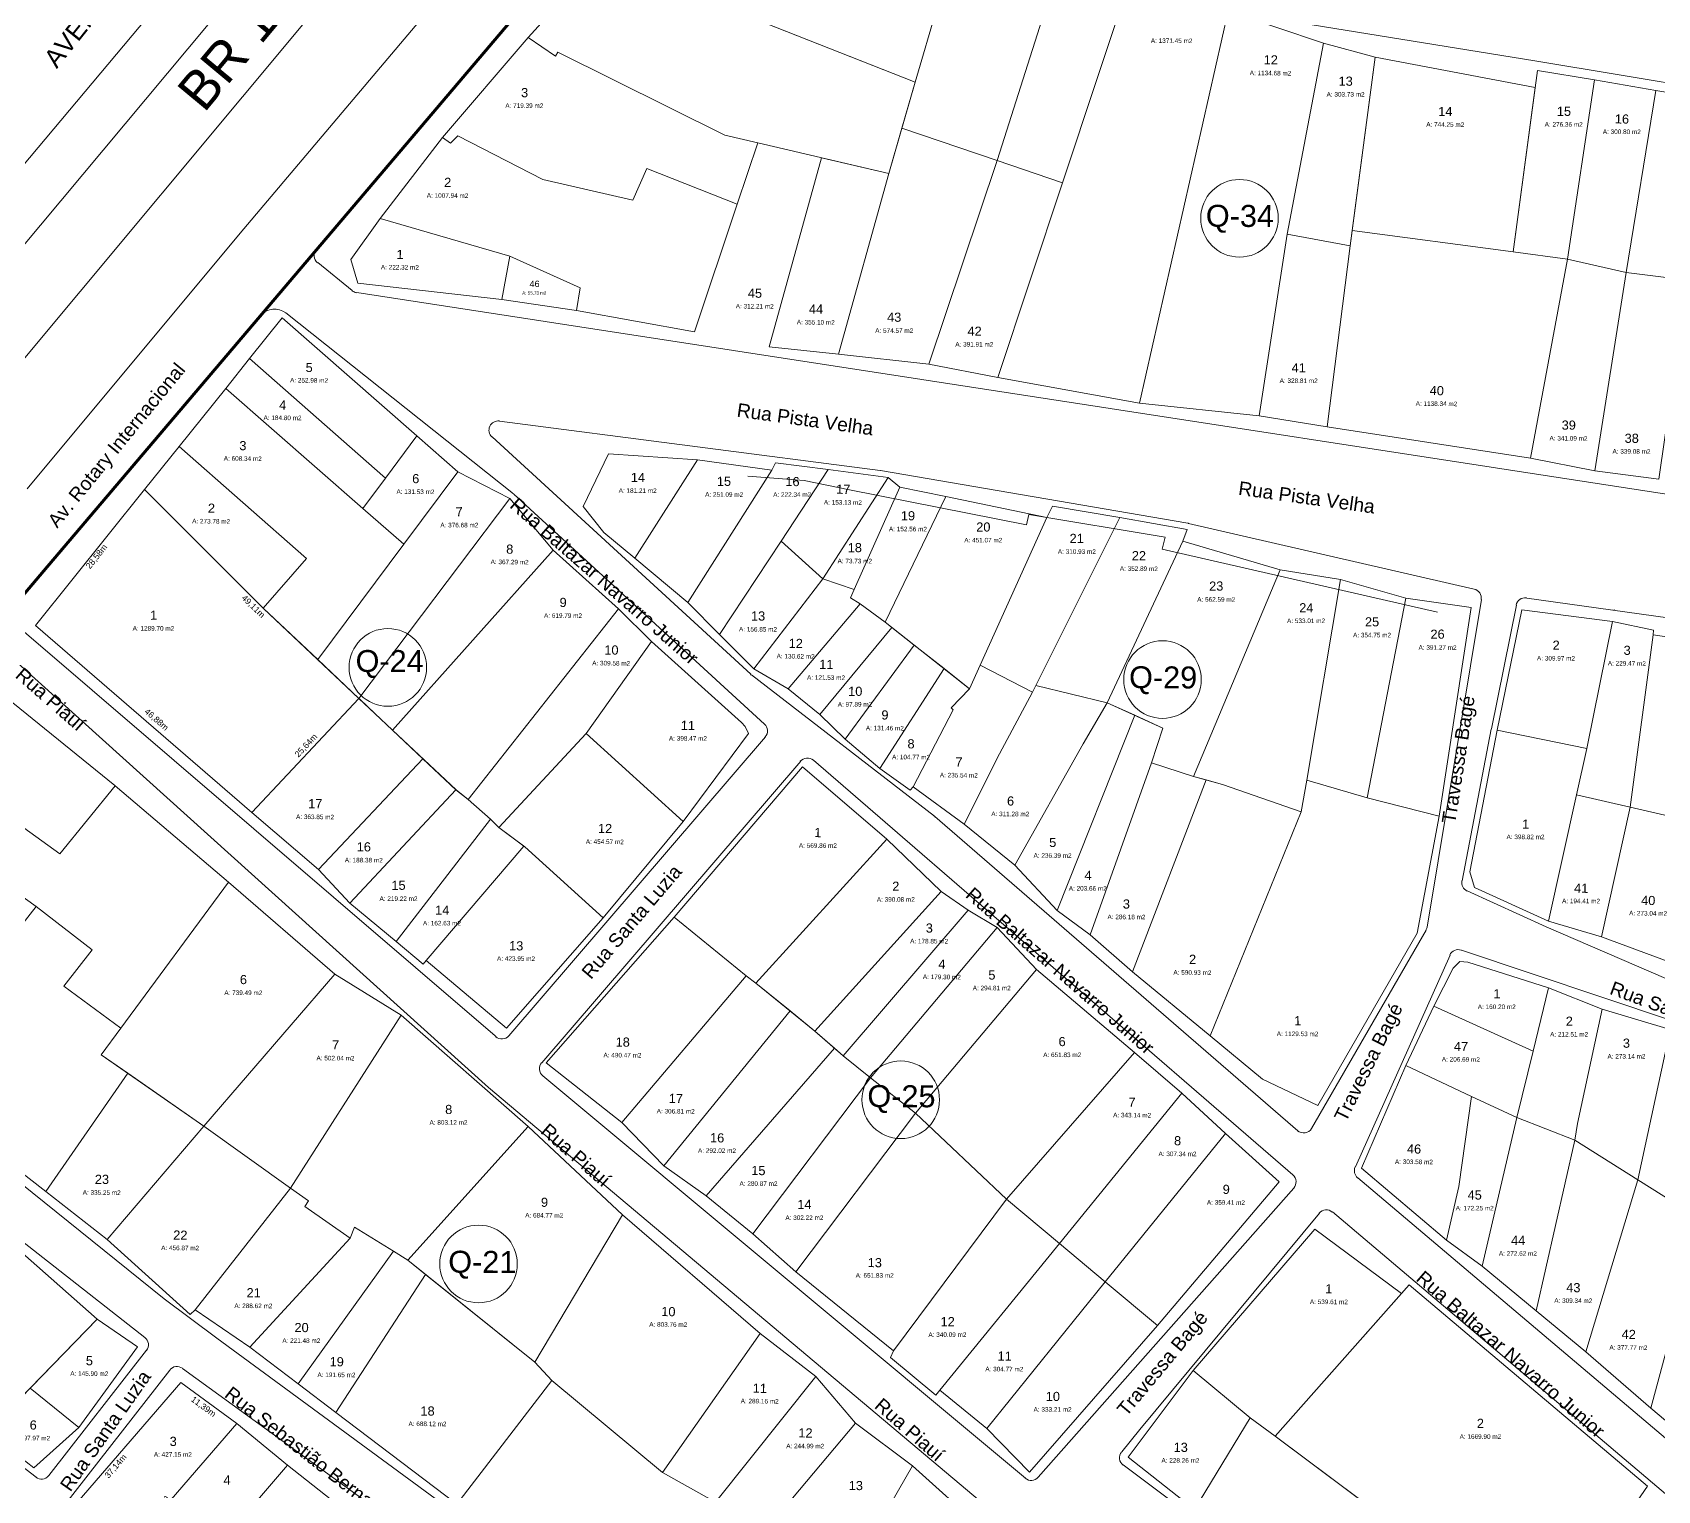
# Model space of a CAD drawing. Header units: metres. Extents: x 3808 to 8215, y 2374 to 6187.
# Drawn here: x 6263.4 to 6529.9, y 3670.4 to 3909.4 of the extents above; entities that cross this region are included whole.
import ezdxf
from ezdxf.enums import TextEntityAlignment as Align

# ---------------------------------------------------------------- set-up
doc = ezdxf.new("R2010")
doc.units = ezdxf.units.M
doc.linetypes.add('CENTER', pattern=[2, 1.25, -0.25, 0.25, -0.25])
for name, color, linetype in [('0 - Cotas', 7, 'Continuous'), ('0 - MEIO FIO 2', 251, 'Continuous'), ('0 - Nome Ruas', 7, 'CENTER'), ('Nomes-Ruas', 7, 'Continuous'), ('PDF_Boundary-Lotes', 7, 'Continuous'), ('PDF_Meio-Fio', 32, 'Continuous'), ('PDF_Numeração_Quadras', 7, 'Continuous'), ('PDF_Perímetro', 5, 'Continuous'), ('PDF_Text', 7, 'Continuous'), ('vista', 7, 'Continuous')]:
    doc.layers.add(name, color=color, linetype=linetype)
doc.styles.add('Arial', font='arial.ttf')
doc.styles.add('PDF Arial', font='arial.ttf')
doc.styles.add('pedro', font='arial.ttf', dxfattribs={"height": 3})
doc.styles.add('REGUA100', font='arial.ttf')
doc.dimstyles.new('Copy(2) of ISO-25', dxfattribs={"dimtxt": 1, "dimasz": 2.5, "dimexe": 1.25, "dimexo": 0.625, "dimgap": 0.2, "dimtad": 1, "dimtoh": 1, "dimlfac": 1, "dimzin": 1, "dimtxsty": 'Arial', "dimblk": 'NONE', "dimcen": 0, "dimse1": 1, "dimse2": 1, "dimsd1": 1, "dimsd2": 1, "dimclrt": 256, "dimaunit": 1, "dimadec": 3, "dimazin": 0, "dimtfac": 1, "dimtmove": 0, "dimatfit": 3, "dimldrblk": 'NONE', "dimfxl": 1, "dimtolj": 1, "dimtzin": 0, "dimarcsym": 0})

# ---------------------------------------------------------------- blocks, each defined once
blk = doc.blocks.new('*D11565')
at = {"layer": 'Defpoints', "color": 0, "transparency": 16777216}
for p in [(6281.75, 3834.48), (6263.88, 3812.17), (6265.14, 3811.16)]:
    blk.add_point(p, dxfattribs=at)
at = {"layer": '0 - Cotas', "lineweight": 5, "transparency": 16777216, "insert": (6273.95, 3823.44), "char_height": 1, "attachment_point": 5, "rotation": 51.3049, "style": 'Arial'}
blk.add_mtext('\\A1;28,58m', dxfattribs=at)
blk = doc.blocks.new('_None')
blk = doc.blocks.new('*D11566')
at = {"layer": 'Defpoints', "color": 0, "transparency": 16777216}
for p in [(6263.88, 3812.17), (6299.37, 3781.54), (6299.66, 3781.86)]:
    blk.add_point(p, dxfattribs=at)
at = {"layer": '0 - Cotas', "lineweight": 5, "transparency": 16777216, "insert": (6283.68, 3796.71), "char_height": 1, "attachment_point": 5, "rotation": 319.1991, "style": 'Arial'}
blk.add_mtext('\\A1;46,88m', dxfattribs=at)
blk = doc.blocks.new('*D11567')
at = {"layer": 'Defpoints', "color": 0, "transparency": 16777216}
for p in [(6316.8, 3800.34), (6316.94, 3800.21), (6299.37, 3781.54)]:
    blk.add_point(p, dxfattribs=at)
at = {"layer": '0 - Cotas', "lineweight": 5, "transparency": 16777216, "insert": (6308.29, 3792.46), "char_height": 1, "attachment_point": 5, "rotation": 46.7614, "style": 'Arial'}
blk.add_mtext('\\A1;25,64m', dxfattribs=at)
blk = doc.blocks.new('*D11568')
at = {"layer": 'Defpoints', "color": 0, "transparency": 16777216}
for p in [(6281.75, 3834.48), (6315.43, 3798.67), (6316.94, 3800.21)]:
    blk.add_point(p, dxfattribs=at)
at = {"layer": '0 - Cotas', "lineweight": 5, "transparency": 16777216, "insert": (6299.55, 3815.26), "char_height": 1, "attachment_point": 5, "rotation": 315.7575, "style": 'Arial'}
blk.add_mtext('\\A1;49,11m', dxfattribs=at)
blk = doc.blocks.new('*D11594')
at = {"layer": 'Defpoints', "color": 0, "transparency": 16777216}
for p in [(6287.73, 3688.09), (6296.91, 3681.35), (6295.8, 3679.83)]:
    blk.add_point(p, dxfattribs=at)
at = {"layer": '0 - Cotas', "lineweight": 5, "transparency": 16777216, "insert": (6291.39, 3684.06), "char_height": 1, "attachment_point": 5, "rotation": 323.7262, "style": 'Arial'}
blk.add_mtext('\\A1;11,39m', dxfattribs=at)
blk = doc.blocks.new('*D11595')
at = {"layer": 'Defpoints', "color": 0, "transparency": 16777216}
for p in [(6287.73, 3688.09), (6263.42, 3660), (6264.75, 3658.85)]:
    blk.add_point(p, dxfattribs=at)
at = {"layer": '0 - Cotas', "lineweight": 5, "transparency": 16777216, "insert": (6277.07, 3674.3), "char_height": 1, "attachment_point": 5, "rotation": 49.1185, "style": 'Arial'}
blk.add_mtext('\\A1;37,14m', dxfattribs=at)
blk = doc.blocks.new('*D11596')
at = {"layer": 'Defpoints', "color": 0, "transparency": 16777216}
for p in [(6296.91, 3681.35), (6272.25, 3652.85), (6272.25, 3652.85)]:
    blk.add_point(p, dxfattribs=at)
at = {"layer": '0 - Cotas', "lineweight": 5, "transparency": 16777216, "insert": (6283.97, 3667.62), "char_height": 1, "attachment_point": 5, "rotation": 49.1356, "style": 'Arial'}
blk.add_mtext('\\A1;37,69m', dxfattribs=at)

msp = doc.modelspace()

# ---------------------------------------------------------------- linework, layer by layer
at = {"layer": '0 - MEIO FIO 2', "lineweight": 5}
for p, q in [((6250.49, 3842.164), (6454.604, 4086.831)), ((6438.475, 4085.897), (6242.044, 3850.727)), ((6397.446, 3994.843), (6297.443, 3876.497)), ((6237.04, 3858.089), (6328.487, 3967.05)), ((6297.443, 3876.497), (6262.517, 3834.576)), ((6389.98, 3835.952), (6380.715, 3836.651)), ((6397.416, 3834.419), (6389.98, 3835.952)), ((6426.445, 3828.699), (6397.416, 3834.419)), ((6426.783, 3830.36), (6426.445, 3828.699)), ((6449.159, 3826.673), (6426.783, 3830.36)), ((6448.693, 3824.697), (6449.159, 3826.673)), ((6493.848, 3814.349), (6448.693, 3824.697))]:
    msp.add_line(p, q, dxfattribs=at)
at = {"layer": 'PDF_Boundary-Lotes', "lineweight": 5}
for points in [[(6415.48, 3926.238), (6378.677, 3952.312), (6362.193, 3928.268), (6372.612, 3922.74), (6369.557, 3916.506), (6408.181, 3901.279)], [(6433.197, 3924.893), (6417.426, 3932.98), (6415.48, 3926.238), (6408.181, 3901.279), (6405.987, 3893.742), (6421.595, 3888.438)], [(6443.859, 3919.515), (6433.197, 3924.893), (6421.595, 3888.438), (6432.324, 3884.771)], [(6358.171, 3921.012), (6356.471, 3921.659), (6344.69, 3908.6), (6349.19, 3905.513), (6349.549, 3906.157), (6376.927, 3892.555), (6382.351, 3891.29), (6403.85, 3886.275), (6408.181, 3901.279)], [(6459.493, 3912.895), (6443.859, 3919.515), (6432.324, 3884.771), (6421.717, 3852.847), (6444.943, 3848.636)], [(6475.16, 3907.66), (6459.493, 3912.895), (6444.943, 3848.636), (6464.563, 3846.535), (6469.161, 3876.325)], [(6349.549, 3906.157), (6349.19, 3905.513), (6344.69, 3908.6), (6330.649, 3892.181), (6331.927, 3891.238), (6333.166, 3892.446), (6347.079, 3885.312), (6361.837, 3881.891), (6364.152, 3887.091), (6378.973, 3881.263), (6382.351, 3891.29), (6376.927, 3892.555)], [(6483.607, 3905.357), (6475.16, 3907.66), (6469.161, 3876.325), (6479.498, 3874.455)], [(6509.832, 3900.364), (6483.607, 3905.357), (6479.847, 3876.931), (6506.254, 3873.434)], [(6519.617, 3901.659), (6510.215, 3903.165), (6506.254, 3873.434), (6515.175, 3872.269)], [(6529.652, 3899.921), (6519.617, 3901.659), (6515.175, 3872.269), (6524.805, 3870.043)], [(6539.553, 3898.236), (6529.652, 3899.921), (6524.805, 3870.043), (6534.827, 3868.787)], [(6378.973, 3881.263), (6364.152, 3887.091), (6361.837, 3881.891), (6347.079, 3885.312), (6333.166, 3892.446), (6331.927, 3891.238), (6330.649, 3892.181), (6320.4, 3878.911), (6341.652, 3872.748), (6353.202, 3867.517), (6352.612, 3863.828), (6371.974, 3860.352)], [(6421.595, 3888.438), (6405.987, 3893.742), (6403.85, 3886.275), (6395.57, 3856.658), (6410.388, 3855.011)], [(6403.85, 3886.275), (6392.805, 3888.852), (6384.231, 3857.888), (6395.57, 3856.658)], [(6432.324, 3884.771), (6421.595, 3888.438), (6410.388, 3855.011), (6421.717, 3852.847)], [(6341.652, 3872.748), (6320.4, 3878.911), (6315.624, 3872.164), (6316.756, 3868.281), (6340.35, 3865.648)], [(6479.498, 3874.455), (6469.161, 3876.325), (6464.563, 3846.535), (6475.729, 3844.741)], [(6515.175, 3872.269), (6506.254, 3873.434), (6479.847, 3876.931), (6479.498, 3874.455), (6475.729, 3844.741), (6509.104, 3839.64)], [(6353.202, 3867.517), (6341.652, 3872.748), (6340.35, 3865.648), (6352.612, 3863.828)], [(6524.805, 3870.043), (6515.175, 3872.269), (6509.104, 3839.64), (6519.655, 3837.533)], [(6534.827, 3868.787), (6524.805, 3870.043), (6519.655, 3837.533), (6530.136, 3836.19)], [(6304.353, 3862.626), (6298.99, 3855.953), (6321.266, 3836.345), (6326.413, 3843.256)], [(6298.99, 3855.953), (6295.103, 3851.058), (6317.547, 3831.369), (6321.266, 3836.345)], [(6295.103, 3851.058), (6287.433, 3841.533), (6308.338, 3823.181), (6301.216, 3815.026), (6301.285, 3814.968), (6310.168, 3806.595), (6324.268, 3825.496), (6317.547, 3831.369)], [(6287.433, 3841.533), (6281.753, 3834.477), (6301.216, 3815.026), (6308.338, 3823.181)], [(6333.134, 3837.383), (6326.413, 3843.256), (6321.266, 3836.345), (6317.547, 3831.369), (6324.268, 3825.496)], [(6372.444, 3839.362), (6357.847, 3840.354), (6353.701, 3831.671), (6357.084, 3827.451), (6362.206, 3823.199)], [(6384.63, 3837.664), (6372.444, 3839.362), (6362.206, 3823.199), (6370.854, 3815.962)], [(6393.884, 3837.751), (6385.26, 3838.848), (6384.63, 3837.664), (6370.854, 3815.962), (6376.072, 3810.689), (6386.16, 3826.035)], [(6341.678, 3832.999), (6333.134, 3837.383), (6324.268, 3825.496), (6310.168, 3806.595), (6316.935, 3800.212)], [(6403.75, 3836.448), (6393.884, 3837.751), (6386.16, 3826.035), (6393.009, 3819.82)], [(6405.667, 3834.857), (6403.75, 3836.448), (6393.009, 3819.82), (6398.156, 3818.079)], [(6301.285, 3814.968), (6281.753, 3834.477), (6263.884, 3812.17), (6299.373, 3781.535), (6316.935, 3800.212)], [(6348.797, 3824.559), (6341.678, 3832.999), (6316.935, 3800.212), (6319.544, 3797.753), (6322.437, 3794.998)], [(6413.173, 3833.335), (6405.667, 3834.857), (6398.156, 3818.079), (6397.544, 3816.704), (6399.146, 3815.727), (6403.251, 3812.731)], [(6429.735, 3829.889), (6413.173, 3833.335), (6403.251, 3812.731), (6417.096, 3801.828), (6418.828, 3805.687)], [(6441.732, 3829.877), (6430.688, 3831.746), (6429.735, 3829.889), (6418.828, 3805.687), (6427.407, 3801.274)], [(6452.061, 3826.012), (6452.782, 3827.945), (6441.732, 3829.877), (6427.95, 3802.354), (6439.663, 3799.518)], [(6393.009, 3819.82), (6386.16, 3826.035), (6376.072, 3810.689), (6381.673, 3805.099)], [(6468.033, 3821.289), (6452.061, 3826.012), (6439.663, 3799.518), (6448.763, 3795.378), (6446.913, 3789.674), (6453.812, 3787.421)], [(6359.503, 3814.907), (6348.797, 3824.559), (6322.437, 3794.998), (6332.864, 3785.225), (6334.845, 3783.64)], [(6399.146, 3815.727), (6397.544, 3816.704), (6398.156, 3818.079), (6393.009, 3819.82), (6381.673, 3805.099), (6387.315, 3801.828)], [(6477.923, 3819.731), (6468.033, 3821.289), (6453.812, 3787.421), (6458.563, 3786.125), (6471.491, 3781.633), (6472.426, 3786.802)], [(6488.627, 3816.673), (6477.923, 3819.731), (6472.426, 3786.802), (6482.278, 3783.922)], [(6364.889, 3809.554), (6359.503, 3814.907), (6334.845, 3783.64), (6338.487, 3780.44), (6339.898, 3779.092), (6354.197, 3794.475)], [(6404.332, 3811.835), (6403.251, 3812.731), (6399.146, 3815.727), (6387.315, 3801.828), (6392.53, 3797.617)], [(6499.352, 3815.128), (6488.627, 3816.673), (6482.278, 3783.922), (6494.101, 3780.935)], [(6522.562, 3812.813), (6507.65, 3814.773), (6503.63, 3795.039), (6518.318, 3792.029)], [(6408.008, 3808.96), (6404.332, 3811.835), (6392.53, 3797.617), (6396.702, 3793.566)], [(6529.194, 3810.663), (6529.285, 3811.411), (6522.562, 3812.813), (6518.318, 3792.029), (6516.645, 3784.412), (6525.451, 3782.4)], [(6364.889, 3809.554), (6354.197, 3794.475), (6370.136, 3780.067), (6380.823, 3794.503), (6380.299, 3795.645), (6379.695, 3796.264)], [(6412.932, 3805.108), (6408.008, 3808.96), (6396.702, 3793.566), (6402.359, 3788.753)], [(6540.574, 3808.987), (6529.194, 3810.663), (6525.451, 3782.4), (6537.314, 3779.674), (6537.366, 3779.808)], [(6414.395, 3798.361), (6414.076, 3798.685), (6417.096, 3801.828), (6412.932, 3805.108), (6402.359, 3788.753), (6407.353, 3785.196), (6407.815, 3785.754)], [(6422.011, 3791.157), (6427.407, 3801.274), (6418.828, 3805.687), (6417.096, 3801.828), (6414.076, 3798.685), (6414.395, 3798.361), (6407.815, 3785.754), (6416.2, 3779.618)], [(6276.936, 3785.916), (6276.901, 3785.945), (6256.04, 3802.79), (6245.922, 3790.529), (6267.842, 3774.748)], [(6435.722, 3792.784), (6439.663, 3799.518), (6427.95, 3802.354), (6427.407, 3801.274), (6422.011, 3791.157), (6416.2, 3779.618), (6424.511, 3772.896)], [(6327.404, 3790.346), (6322.437, 3794.998), (6319.544, 3797.753), (6317.11, 3800.067), (6316.935, 3800.212), (6299.373, 3781.535), (6310.31, 3772.163)], [(6444.196, 3797.462), (6439.663, 3799.518), (6435.722, 3792.784), (6424.511, 3772.896), (6431.472, 3765.47)], [(6446.913, 3789.674), (6448.763, 3795.378), (6444.196, 3797.462), (6431.472, 3765.47), (6436.861, 3761.468)], [(6354.197, 3794.475), (6339.898, 3779.092), (6344.12, 3775.882), (6357.004, 3764.246), (6370.136, 3780.067)], [(6516.645, 3784.412), (6518.318, 3792.029), (6503.63, 3795.039), (6499.164, 3771.789), (6499.882, 3769.251), (6512.041, 3763.691)], [(6276.936, 3785.916), (6267.842, 3774.748), (6245.922, 3790.529), (6238.622, 3784.287), (6263.98, 3766.124), (6273.196, 3759.003), (6268.54, 3753.039), (6277.86, 3746.186), (6295.516, 3770.082)], [(6332.829, 3785.254), (6327.404, 3790.346), (6310.31, 3772.163), (6315.418, 3766.688)], [(6403.501, 3777.152), (6389.665, 3788.989), (6368.636, 3764.362), (6380.431, 3754.748), (6382.022, 3753.545)], [(6455.889, 3786.874), (6453.812, 3787.421), (6446.913, 3789.674), (6436.861, 3761.468), (6443.825, 3755.393)], [(6338.487, 3780.44), (6334.845, 3783.64), (6332.829, 3785.254), (6315.418, 3766.688), (6323.015, 3760.382)], [(6471.491, 3781.633), (6458.563, 3786.125), (6455.889, 3786.874), (6443.825, 3755.393), (6456.539, 3744.899)], [(6494.101, 3780.935), (6482.278, 3783.922), (6472.426, 3786.802), (6471.491, 3781.633), (6456.539, 3744.899), (6465.112, 3737.784), (6474.224, 3733.517), (6490.515, 3761.724)], [(6238.622, 3784.287), (6233.574, 3777.354), (6257.884, 3758.353), (6263.98, 3766.124)], [(6525.451, 3782.4), (6516.645, 3784.412), (6512.041, 3763.691), (6520.738, 3761.121)], [(6537.314, 3779.674), (6525.451, 3782.4), (6520.738, 3761.121), (6532.094, 3756.934)], [(6343.981, 3775.998), (6339.898, 3779.092), (6338.487, 3780.44), (6323.015, 3760.382), (6327.475, 3756.68), (6327.938, 3757.237)], [(6412.435, 3768.559), (6403.501, 3777.152), (6382.022, 3753.545), (6391.727, 3745.666)], [(6357.004, 3764.246), (6344.12, 3775.882), (6343.981, 3775.998), (6327.938, 3757.237), (6341.122, 3746.176)], [(6312.994, 3755.045), (6295.516, 3770.082), (6277.86, 3746.186), (6274.633, 3741.802), (6291.477, 3730.116)], [(6416.837, 3765.494), (6412.435, 3768.559), (6391.727, 3745.666), (6396.38, 3741.628)], [(6278.999, 3738.766), (6274.633, 3741.802), (6277.86, 3746.186), (6268.54, 3753.039), (6273.196, 3759.003), (6263.98, 3766.124), (6257.884, 3758.353), (6257.918, 3758.324), (6249.896, 3748.092), (6241.879, 3737.795), (6265.556, 3719.379)], [(6380.431, 3754.748), (6368.636, 3764.362), (6347.634, 3740.477), (6360.056, 3730.696)], [(6421.632, 3762.691), (6416.837, 3765.494), (6396.38, 3741.628), (6400.863, 3738.024)], [(6428.064, 3755.763), (6421.632, 3762.691), (6400.863, 3738.024), (6408.221, 3732.211)], [(6444.118, 3742.202), (6428.064, 3755.763), (6408.221, 3732.211), (6423.134, 3718.126)], [(6512.056, 3752.789), (6498.833, 3756.997), (6497.505, 3757.098), (6496.382, 3756.029), (6493.234, 3749.755), (6509.514, 3742.422)], [(6323.879, 3748.305), (6312.994, 3755.045), (6291.477, 3730.116), (6305.704, 3719.956)], [(6387.656, 3748.986), (6382.022, 3753.545), (6380.431, 3754.748), (6360.056, 3730.696), (6366.952, 3723.618)], [(6520.871, 3749.298), (6512.056, 3752.789), (6509.514, 3742.422), (6506.862, 3731.499), (6516.373, 3727.783), (6516.825, 3730.526)], [(6323.879, 3748.305), (6305.704, 3719.956), (6308.63, 3717.88), (6308.041, 3716.957), (6315.473, 3711.729), (6316.206, 3713.534), (6322.586, 3709.592), (6324.972, 3708.141), (6344.708, 3730.075)], [(6394.945, 3742.877), (6391.727, 3745.666), (6387.656, 3748.986), (6366.952, 3723.618), (6373.874, 3718.697)], [(6509.514, 3742.422), (6493.234, 3749.755), (6488.667, 3740.068), (6499.398, 3734.986), (6506.862, 3731.499)], [(6531.769, 3744.843), (6532.022, 3745.928), (6520.871, 3749.298), (6516.825, 3730.526), (6516.373, 3727.783), (6526.689, 3721.28)], [(6400.863, 3738.024), (6396.38, 3741.628), (6394.945, 3742.877), (6373.874, 3718.697), (6381.563, 3712.432)], [(6543.839, 3740.24), (6531.769, 3744.843), (6526.689, 3721.28), (6537.14, 3714.724)], [(6451.913, 3735.497), (6444.118, 3742.202), (6423.134, 3718.126), (6431.817, 3710.86)], [(6497.363, 3720.196), (6499.398, 3734.986), (6488.667, 3740.068), (6481.387, 3723.215), (6495.315, 3711.419)], [(6291.477, 3730.116), (6278.999, 3738.766), (6265.556, 3719.379), (6275.614, 3711.501)], [(6408.221, 3732.211), (6400.863, 3738.024), (6381.563, 3712.432), (6388.603, 3706.236)], [(6459.052, 3728.924), (6451.913, 3735.497), (6431.817, 3710.86), (6439.315, 3704.578)], [(6506.862, 3731.499), (6499.398, 3734.986), (6497.363, 3720.196), (6495.315, 3711.419), (6501.18, 3707.139)], [(6423.134, 3718.126), (6408.221, 3732.211), (6388.603, 3706.236), (6404.604, 3693.249)], [(6305.704, 3719.956), (6291.477, 3730.116), (6275.614, 3711.501), (6289.265, 3699.229), (6290.092, 3700.013)], [(6360.172, 3715.591), (6344.708, 3730.075), (6324.972, 3708.141), (6345.793, 3691.389)], [(6467.893, 3720.997), (6459.052, 3728.924), (6439.315, 3704.578), (6447.922, 3697.433)], [(6516.373, 3727.783), (6506.862, 3731.499), (6501.18, 3707.139), (6509.997, 3699.821)], [(6526.689, 3721.28), (6516.373, 3727.783), (6509.997, 3699.821), (6518.18, 3693.088)], [(6537.14, 3714.724), (6526.689, 3721.28), (6518.18, 3693.088), (6528.844, 3683.883)], [(6315.473, 3711.729), (6308.041, 3716.957), (6308.63, 3717.88), (6305.704, 3719.956), (6290.092, 3700.013), (6299.022, 3693.896)], [(6360.172, 3715.591), (6345.793, 3691.389), (6348.547, 3688.397), (6366.737, 3673.298), (6382.726, 3696.106)], [(6431.817, 3710.86), (6423.134, 3718.126), (6404.604, 3693.249), (6404.124, 3692.175), (6411.547, 3686.014), (6412.212, 3686.816)], [(6322.586, 3709.592), (6316.206, 3713.534), (6315.473, 3711.729), (6299.022, 3693.896), (6306.978, 3687.881)], [(6487.957, 3702.695), (6473.73, 3713.209), (6453.787, 3690.034), (6463.126, 3682.282), (6467.232, 3679.287)], [(6548.734, 3704.159), (6549.061, 3708.949), (6537.14, 3714.724), (6528.844, 3683.883), (6539.554, 3674.876)], [(6439.315, 3704.578), (6431.817, 3710.86), (6412.212, 3686.816), (6419.902, 3680.551)], [(6273.964, 3698.451), (6261.766, 3709.282), (6253.952, 3698.876), (6251.386, 3700.535), (6243.202, 3689.965), (6255.995, 3679.994)], [(6327.859, 3705.804), (6324.972, 3708.141), (6322.586, 3709.592), (6306.978, 3687.881), (6313.14, 3683.178)], [(6348.547, 3688.397), (6345.793, 3691.389), (6327.859, 3705.804), (6313.14, 3683.178), (6333, 3668.106)], [(6447.922, 3697.433), (6439.315, 3704.578), (6419.902, 3680.551), (6426.938, 3673.357)], [(6489.177, 3704.095), (6467.232, 3679.287), (6511.232, 3646.355), (6528.266, 3671.062)], [(6280.589, 3693.952), (6273.964, 3698.451), (6262.986, 3687.14), (6270.983, 3680.678)], [(6391.872, 3689.044), (6382.726, 3696.106), (6366.737, 3673.298), (6375.387, 3668.473)], [(6398.37, 3681.414), (6391.872, 3689.044), (6375.387, 3668.473), (6382.328, 3662.299)], [(6463.126, 3682.282), (6453.787, 3690.034), (6443.076, 3675.853), (6453.971, 3667.281)], [(6262.986, 3687.14), (6255.995, 3679.994), (6263.62, 3674.077), (6270.983, 3680.678)], [(6296.907, 3681.349), (6287.727, 3688.087), (6263.416, 3660.003), (6269.352, 3654.605), (6272.249, 3652.848)], [(6375.387, 3668.473), (6366.737, 3673.298), (6348.547, 3688.397), (6333, 3668.106), (6361.792, 3646.209)], [(6305.195, 3674.529), (6296.907, 3681.349), (6272.249, 3652.848), (6281.724, 3647.102)], [(6407.702, 3674.433), (6398.37, 3681.414), (6382.328, 3662.299), (6384.028, 3661.653), (6395.022, 3652.704), (6395.607, 3653.338)], [(6480.814, 3669.131), (6467.232, 3679.287), (6463.126, 3682.282), (6453.971, 3667.281), (6470.202, 3654.927)], [(6312.483, 3668.774), (6305.195, 3674.529), (6281.724, 3647.102), (6287.581, 3643.594), (6290.737, 3642.858), (6295.857, 3640.021)], [(6419.174, 3664.146), (6407.702, 3674.433), (6395.607, 3653.338), (6405.814, 3646.277)]]:
    msp.add_lwpolyline(points, close=True, dxfattribs=at)
at = {"layer": 'PDF_Meio-Fio', "lineweight": 5}
for points in [[(6309.973, 3873.794), (6386.352, 3963.827, -0.4243828), (6388.53, 3963.969), (6392.817, 3960.058), (6417.097, 3938.256)], [(6300.787, 3863.011, -0.404412), (6304.954, 3863.422), (6342.279, 3833.794)], [(6342.349, 3833.737), (6383.447, 3796.033, -0.4045686), (6383.577, 3793.921)], [(6776.226, 3778.013, 0.4458354), (6774.967, 3779.877), (6634.275, 3799.132), (6508.47, 3816.682)], [(6383.608, 3793.958), (6341.496, 3744.924, -0.409958), (6339.371, 3744.745)], [(6470.256, 3719.945, 0.417534), (6470.106, 3722.103), (6391.461, 3790.088, 0.4152281), (6389.323, 3789.924)], [(6476.618, 3716.05), (6568.373, 3638.418, -0.3994817), (6568.605, 3636.343), (6542.115, 3601.593)]]:
    msp.add_lwpolyline(points, format="xyb", dxfattribs=at)
for points in [[(6469.551, 3911.256), (6509.777, 3904.765), (6636.255, 3883.771)], [(6315.837, 3867.102), (6310.168, 3871.689)], [(6316.574, 3866.784), (6626.21, 3819.127)], [(6259.93, 3814.922), (6300.809, 3863.037)], [(6402.42, 3837.611), (6339.983, 3845.706)], [(6338.776, 3843.118), (6381.21, 3804.188)], [(6402.484, 3837.617), (6452.913, 3828.954)], [(6453.012, 3828.931), (6499.874, 3818.167)], [(6492.159, 3762.712), (6501.031, 3816.442)], [(6502.678, 3795.24), (6506.779, 3815.496)], [(6339.42, 3744.764), (6339.246, 3744.908), (6260.097, 3812.783)], [(6257.024, 3809.506), (6338.167, 3736.446), (6422.273, 3665.752)], [(6381.315, 3804.101), (6411.321, 3780.901)], [(6497.885, 3770.32), (6502.649, 3795.205)], [(6389.385, 3789.928), (6346.926, 3740.476)], [(6470.944, 3729.353), (6411.391, 3780.844)], [(6531.275, 3754.317), (6511.642, 3762.785), (6498.712, 3768.692)], [(6473.193, 3729.722), (6491.981, 3762.213)], [(6390.77, 3624.04), (6293.615, 3695.323), (6284.975, 3701.789), (6214.313, 3758.616)], [(6497.751, 3758.954), (6532.402, 3747.378)], [(6480.372, 3723.41), (6495.897, 3758.139)], [(6208.996, 3752.494), (6281.832, 3695.451)], [(6426.255, 3672.393), (6347.093, 3738.337)], [(6263.989, 3672.535), (6189.65, 3729.471)], [(6480.793, 3721.648), (6533.392, 3677.166), (6598.135, 3622.426)], [(6428.331, 3672.554), (6470.272, 3719.964)], [(6474.484, 3715.82), (6445.004, 3680.374), (6442.065, 3676.692)], [(6282.092, 3693.352), (6266.052, 3672.823)], [(6285.931, 3690.107), (6248.791, 3642.596)], [(6386.959, 3618.669), (6287.995, 3690.395)], [(6539.988, 3601.299), (6442.296, 3674.559)]]:
    msp.add_lwpolyline(points, dxfattribs=at)
for centre, radius, start, end in [((6311.091, 3872.836), 1.517, 139.68624, 230.95572), ((6316.759, 3868.249), 1.517, 230.96346, 261.25344), ((6339.768, 3844.207), 1.517, 82.60346, 227.4632), ((6402.211, 3836.155), 1.473, 80.19579, 82.61014), ((6452.645, 3827.495), 1.469, 77.03963, 80.31692), ((6499.497, 3816.685), 1.517, 350.60624, 77.07332), ((6508.221, 3815.212), 1.517, 82.06785, 168.48146), ((6522.558, 3813.293), 1.487, 78.37097, 82.42451), ((6382.195, 3805.268), 1.506, 227.45966, 232.27037), ((6410.34, 3779.683), 1.519, 49.17156, 52.24829), ((6499.327, 3770.036), 1.517, 169.12852, 245.4554), ((6490.625, 3762.956), 1.517, 329.99218, 350.60467), ((6512.258, 3764.236), 1.603, 245.46651, 246.5583), ((6497.24, 3757.524), 1.517, 71.52463, 155.93426), ((6348.045, 3739.518), 1.518, 139.36731, 230.1864), ((6471.867, 3730.5), 1.517, 229.15821, 329.99223), ((6481.716, 3722.795), 1.517, 155.93667, 229.78156), ((6475.602, 3714.862), 1.517, 49.78678, 140.25067), ((6280.881, 3694.269), 1.517, 321.9945, 51.93701), ((6287.078, 3689.184), 1.517, 53.8813, 141.98754), ((6443.183, 3675.734), 1.517, 141.33504, 233.13241), ((6264.842, 3673.74), 1.517, 232.5725, 321.98879), ((6427.178, 3673.54), 1.517, 230.1853, 318.51137)]:
    msp.add_arc(centre, radius, start, end, dxfattribs=at)
at = {"layer": 'PDF_Numeração_Quadras', "lineweight": 5}
for centre in [(6461.36, 3878.945), (6321.672, 3805.315), (6448.733, 3803.319), (6405.796, 3734.43), (6336.544, 3707.511)]:
    msp.add_circle(centre, 6.363, dxfattribs=at)
at = {"layer": 'PDF_Perímetro', "color": 1, "lineweight": 5}
msp.add_lwpolyline([(6484.63, 3258.914, 0.506, 0.506, 0), (6215.583, 3403.336, 0.489, 0.489, 0), (6021.423, 3533.213, 0.498, 0.498, 0), (6128.658, 3659.854, 0.498, 0.498, 0), (6265.513, 3821.471, 0.498, 0.498, 0), (6358.928, 3931.39, 0.498, 0.498, 0)], format="xyseb", dxfattribs=at)

# ---------------------------------------------------------------- texts
at = {"layer": '0 - Nome Ruas', "linetype": 'Continuous', "lineweight": 5, "style": 'pedro'}
msp.add_text('AVENIDA LIONS INTERNACIONAL', height=3, rotation=51.35991, dxfattribs=at).set_placement((6267.357, 3903.379, 0))
at = {"layer": 'Nomes-Ruas', "lineweight": 5, "style": 'REGUA100'}
for s, rotation, p in [('Av. Rotary Internacional', 50.87233, (6267.434, 3828.034)), ('Rua Pista Velha', 352.11257, (6378.808, 3846.439)), ('Rua Pista Velha', 352.11257, (6461.07, 3833.626)), ('Rua Baltazar Navarro Junior', 318.90551, (6341.497, 3831.642)), ('Rua Piauí', 318.90551, (6260.404, 3803.777)), ('Travessa Bagé', 81.2042, (6496.735, 3779.602)), ('Rua Santa Luzia', 49.55839, (6354.971, 3754.042)), ('Rua Baltazar Navarro Junior', 318.90551, (6416.258, 3767.769)), ('Rua Santa Izabel', 339.72546, (6521.921, 3751.822)), ('Travessa Bagé', 63.58426, (6478.804, 3730.619)), ('Rua Piauí', 318.90551, (6346.571, 3729.054)), ('Rua Baltazar Navarro Junior', 318.90551, (6490.153, 3704.898)), ('Travessa Bagé', 50.24417, (6442.815, 3682.368)), ('Rua Santa Luzia', 54.90922, (6269.587, 3670.026)), ('Rua Sebastião Bernardes', 321.94207, (6294.699, 3685.834)), ('Rua Piauí', 318.90551, (6401.318, 3684.029))]:
    msp.add_text(s, height=2.25, rotation=rotation, dxfattribs=at).set_placement(p)
at = {"layer": 'PDF_Text', "color": 1, "lineweight": 5, "attachment_point": 7, "style": 'PDF Arial'}
for s, insert, char_height, rotation in [('A: 1371.45 m2', (6446.822, 3907.685), 0.74999, 359.67576), ('A: 1134.68 m2', (6463.039, 3902.405), 0.74999, 359.3793), ('A: 303.73 m2', (6475.652, 3898.881), 0.74999, 0.00544), ('A: 719.39 m2', (6340.938, 3897.047), 0.74999, 359.68104), ('A: 744.25 m2', (6491.996, 3893.967), 0.74999, 359.41759), ('A: 276.36 m2', (6511.421, 3893.97), 0.74999, 359.68104), ('A: 300.80 m2', (6520.956, 3892.765), 0.74999, 359.68104), ('A: 1007.94 m2', (6328.059, 3882.311), 0.74999, 359.62081), ('A: 222.32 m2', (6320.532, 3870.549), 0.74999, 359.68104), ('A: 55.73 m2', (6343.717, 3866.434), 0.52501, 359.78037), ('A: 312.21 m2', (6378.728, 3864.15), 0.74999, 359.74171), ('A: 355.10 m2', (6388.747, 3861.543), 0.74999, 359.41759), ('A: 574.57 m2', (6401.611, 3860.165), 0.74999, 359.68104), ('A: 391.91 m2', (6414.749, 3857.912), 0.74999, 359.74171), ('A: 252.98 m2', (6305.626, 3852.022), 0.74999, 359.41759), ('A: 328.81 m2', (6467.95, 3851.95), 0.74999, 359.68104), ('A: 1138.34 m2', (6490.265, 3848.202), 0.74999, 359.3793), ('A: 184.80 m2', (6301.277, 3845.861), 0.74999, 359.68104), ('A: 341.09 m2', (6512.212, 3842.521), 0.74999, 359.41759), ('A: 339.08 m2', (6522.543, 3840.361), 0.74999, 359.68104), ('A: 608.34 m2', (6294.755, 3839.209), 0.74999, 359.41759), ('A: 131.53 m2', (6323.08, 3833.768), 0.74999, 359.41759), ('A: 181.21 m2', (6359.535, 3833.937), 0.74999, 359.68104), ('A: 251.09 m2', (6373.714, 3833.292), 0.74999, 359.68104), ('A: 222.34 m2', (6384.876, 3833.268), 0.74999, 0.00544), ('A: 153.13 m2', (6393.194, 3832.014), 0.74999, 359.41759), ('A: 273.78 m2', (6289.568, 3828.919), 0.74999, 359.41759), ('A: 376.68 m2', (6330.281, 3828.261), 0.74999, 0.00544), ('A: 152.56 m2', (6403.86, 3827.634), 0.74999, 359.68104), ('A: 451.07 m2', (6416.22, 3825.791), 0.74999, 0.00544), ('A: 367.29 m2', (6338.527, 3822.241), 0.74999, 359.41759), ('A: 73.73 m2', (6395.439, 3822.381), 0.74999, 359.758), ('A: 310.93 m2', (6431.573, 3823.936), 0.74999, 359.68104), ('A: 352.89 m2', (6441.737, 3821.149), 0.74999, 359.41759), ('A: 619.79 m2', (6347.288, 3813.439), 0.74999, 359.68104), ('A: 562.59 m2', (6454.429, 3816.089), 0.74999, 359.68104), ('A: 1289.70 m2', (6279.815, 3811.353), 0.74999, 359.67576), ('A: 156.85 m2', (6379.272, 3811.199), 0.74999, 359.68104), ('A: 533.01 m2', (6469.164, 3812.569), 0.74999, 0.00544), ('A: 354.75 m2', (6479.994, 3810.23), 0.74999, 0.00544), ('A: 391.27 m2', (6490.731, 3808.204), 0.74999, 359.68104), ('A: 309.58 m2', (6355.184, 3805.649), 0.74999, 359.41759), ('A: 130.62 m2', (6385.438, 3806.787), 0.74999, 359.41759), ('A: 309.97 m2', (6510.16, 3806.439), 0.74999, 359.74171), ('A: 229.47 m2', (6521.782, 3805.621), 0.74999, 359.41759), ('A: 121.53 m2', (6390.426, 3803.294), 0.74999, 359.41759), ('A: 97.89 m2', (6395.468, 3798.874), 0.74999, 0.10998), ('A: 131.46 m2', (6400.074, 3794.992), 0.74999, 359.68104), ('A: 398.47 m2', (6367.779, 3793.311), 0.74999, 359.68104), ('A: 104.77 m2', (6404.374, 3790.246), 0.74999, 359.68104), ('A: 235.54 m2', (6412.208, 3787.275), 0.74999, 359.68104), ('A: 363.85 m2', (6306.612, 3780.459), 0.74999, 359.41759), ('A: 311.28 m2', (6420.645, 3780.919), 0.74999, 359.74171), ('A: 454.57 m2', (6354.139, 3776.382), 0.74999, 359.41759), ('A: 398.82 m2', (6505.161, 3777.158), 0.74999, 359.68104), ('A: 569.86 m2', (6389.094, 3775.737), 0.74999, 359.68104), ('A: 236.39 m2', (6427.582, 3774.101), 0.74999, 359.74171), ('A: 188.38 m2', (6314.605, 3773.353), 0.74999, 359.68104), ('A: 203.66 m2', (6433.356, 3768.72), 0.74999, 359.68104), ('A: 219.22 m2', (6320.305, 3767.033), 0.74999, 359.68104), ('A: 390.08 m2', (6401.88, 3766.89), 0.74999, 0.00544), ('A: 194.41 m2', (6514.273, 3766.651), 0.74999, 359.68104), ('A: 162.63 m2', (6327.434, 3762.999), 0.74999, 0.00544), ('A: 286.18 m2', (6439.709, 3764.036), 0.74999, 359.68104), ('A: 273.04 m2', (6525.265, 3764.649), 0.74999, 359.41759), ('A: 178.85 m2', (6407.338, 3760.064), 0.74999, 359.74171), ('A: 423.95 m2', (6339.581, 3757.213), 0.74999, 359.68104), ('A: 590.93 m2', (6450.524, 3754.941), 0.74999, 359.41759), ('A: 179.30 m2', (6409.425, 3754.212), 0.74999, 359.41759), ('A: 294.81 m2', (6417.605, 3752.366), 0.74999, 0.00544), ('A: 739.49 m2', (6294.851, 3751.611), 0.74999, 359.68104), ('A: 160.20 m2', (6500.449, 3749.287), 0.74999, 0.00544), ('A: 1129.53 m2', (6467.475, 3744.873), 0.74999, 359.67576), ('A: 212.51 m2', (6512.315, 3744.793), 0.74999, 359.74171), ('A: 502.04 m2', (6309.965, 3740.89), 0.74999, 359.68104), ('A: 490.47 m2', (6357.037, 3741.37), 0.74999, 359.74171), ('A: 651.83 m2', (6429.171, 3741.412), 0.74999, 0.00544), ('A: 206.69 m2', (6494.556, 3740.699), 0.74999, 359.41759), ('A: 273.14 m2', (6521.722, 3741.164), 0.74999, 0.00544), ('A: 306.81 m2', (6365.77, 3732.179), 0.74999, 359.68104), ('A: 343.14 m2', (6440.636, 3731.542), 0.74999, 359.68104), ('A: 803.12 m2', (6328.506, 3730.326), 0.74999, 0.00544), ('A: 292.02 m2', (6372.544, 3725.733), 0.74999, 359.68104), ('A: 307.34 m2', (6448.077, 3725.19), 0.74999, 359.68104), ('A: 303.58 m2', (6486.854, 3723.903), 0.74999, 359.41759), ('A: 280.87 m2', (6379.35, 3720.319), 0.74999, 359.68104), ('A: 335.25 m2', (6271.616, 3718.868), 0.74999, 359.41759), ('A: 684.77 m2', (6344.198, 3715.124), 0.74999, 359.41759), ('A: 359.41 m2', (6456.019, 3717.244), 0.74999, 359.41759), ('A: 172.25 m2', (6496.825, 3716.274), 0.74999, 0.00544), ('A: 302.22 m2', (6386.882, 3714.715), 0.74999, 0.00544), ('A: 456.87 m2', (6284.489, 3709.772), 0.74999, 359.68104), ('A: 272.62 m2', (6503.914, 3708.86), 0.74999, 359.74171), ('A: 651.83 m2', (6398.405, 3705.268), 0.74999, 359.68104), ('A: 288.62 m2', (6296.499, 3700.274), 0.74999, 359.74171), ('A: 539.61 m2', (6472.907, 3700.931), 0.74999, 359.68104), ('A: 309.34 m2', (6512.992, 3701.148), 0.74999, 359.41759), ('A: 803.76 m2', (6364.545, 3697.235), 0.74999, 359.41759), ('A: 221.48 m2', (6304.361, 3694.572), 0.74999, 359.74171), ('A: 340.09 m2', (6410.34, 3695.538), 0.74999, 0.00544), ('A: 377.77 m2', (6522.035, 3693.466), 0.74999, 359.41759), ('A: 145.90 m2', (6269.581, 3689.187), 0.74999, 359.41759), ('A: 191.65 m2', (6310.125, 3688.964), 0.74999, 359.68104), ('A: 304.77 m2', (6419.675, 3689.909), 0.74999, 359.68104), ('A: 289.16 m2', (6379.541, 3684.67), 0.74999, 359.41759), ('A: 333.21 m2', (6427.591, 3683.279), 0.74999, 0.00544), ('A: 688.12 m2', (6325.054, 3680.928), 0.74999, 359.68104), ('A: 97.97 m2', (6260.625, 3678.61), 0.74999, 359.4669), ('A: 1669.90 m2', (6497.472, 3678.834), 0.74999, 359.91712), ('A: 427.15 m2', (6283.291, 3675.923), 0.74999, 359.68104), ('A: 244.99 m2', (6387.013, 3677.291), 0.74999, 359.74171), ('A: 228.26 m2', (6448.563, 3674.935), 0.74999, 359.74171)]:
    msp.add_mtext(s, dxfattribs=dict(at, insert=insert, char_height=char_height, rotation=rotation))
at = {"layer": 'PDF_Text', "lineweight": 5, "attachment_point": 7, "style": 'PDF Arial'}
for s, insert, char_height, rotation in [('12', (6465.32, 3904.174), 1.5, 359.82923), ('13', (6477.609, 3900.659), 1.5, 359.82923), ('3', (6343.509, 3898.785), 1.5, 358.96696), ('14', (6493.959, 3895.706), 1.5, 359.82923), ('15', (6513.413, 3895.718), 1.5, 359.82923), ('16', (6522.918, 3894.479), 1.5, 358.96696), ('2', (6330.886, 3884.098), 1.5, 358.96696), ('Q-34', (6455.828, 3876.574), 3.6001, 359.72543), ('1', (6323.075, 3872.277), 1.5, 358.96696), ('46', (6344.921, 3867.663), 1.05, 359.70833), ('45', (6380.719, 3865.899), 1.5, 359.82923), ('44', (6390.738, 3863.317), 1.5, 359.82923), ('43', (6403.567, 3861.942), 1.5, 0.54391), ('42', (6416.74, 3859.685), 1.5, 359.82923), ('5', (6308.168, 3853.725), 1.5, 358.96696), ('41', (6469.913, 3853.689), 1.5, 359.82923), ('4', (6303.82, 3847.59), 1.5, 358.96696), ('40', (6492.546, 3849.945), 1.5, 358.96696), ('39', (6514.203, 3844.269), 1.5, 359.82923), ('38', (6524.534, 3842.109), 1.5, 359.82923), ('3', (6297.297, 3840.912), 1.5, 358.96696), ('6', (6325.651, 3835.505), 1.5, 358.96696), ('14', (6361.527, 3835.711), 1.5, 359.82923), ('15', (6375.642, 3835.035), 1.5, 0.54391), ('16', (6386.868, 3835.016), 1.5, 359.82923), ('17', (6395.185, 3833.787), 1.5, 358.96696), ('2', (6292.139, 3830.681), 1.5, 358.96696), ('7', (6332.817, 3830.053), 1.5, 2.1258), ('19', (6405.816, 3829.411), 1.5, 359.67576), ('20', (6418.177, 3827.568), 1.5, 359.82923), ('8', (6341.069, 3823.944), 1.5, 358.96696), ('18', (6397.106, 3824.164), 1.5, 0.54391), ('21', (6433.5, 3825.704), 1.5, 0.54391), ('22', (6443.7, 3822.888), 1.5, 359.82923), ('23', (6456.385, 3817.866), 1.5, 0.54391), ('1', (6282.676, 3813.111), 1.5, 0.66994), ('9', (6349.824, 3815.206), 1.5, 358.96696), ('13', (6381.228, 3812.976), 1.5, 359.82923), ('24', (6471.155, 3814.342), 1.5, 359.82923), ('25', (6481.951, 3812.007), 1.5, 0.54391), ('26', (6492.688, 3809.981), 1.5, 0.54391), ('10', (6357.175, 3807.398), 1.5, 359.82923), ('12', (6387.401, 3808.525), 1.5, 358.96696), ('2', (6512.731, 3808.202), 1.5, 0.66994), ('3', (6524.352, 3807.358), 1.5, 358.96696), ('Q-24', (6316.371, 3803.577), 3.6001, 359.87317), ('11', (6392.417, 3805.068), 1.5, 358.96696), ('Q-29', (6443.236, 3800.919), 3.6001, 359.72543), ('10', (6397.169, 3800.628), 1.5, 359.82923), ('9', (6402.609, 3796.759), 1.5, 358.96696), ('11', (6369.706, 3795.079), 1.5, 358.96696), ('8', (6406.91, 3792.012), 1.5, 0.40606), ('7', (6414.744, 3789.067), 1.5, 358.96696), ('17', (6308.603, 3782.232), 1.5, 359.82923), ('6', (6423.216, 3782.656), 1.5, 358.96696), ('12', (6356.13, 3778.155), 1.5, 359.82923), ('1', (6507.703, 3778.886), 1.5, 358.96696), ('1', (6391.601, 3777.494), 1.5, 358.96696), ('5', (6430.153, 3775.839), 1.5, 0.66994), ('16', (6316.561, 3775.131), 1.5, 359.82923), ('4', (6435.927, 3770.483), 1.5, 358.96696), ('15', (6322.262, 3768.81), 1.5, 0.54391), ('2', (6404.416, 3768.682), 1.5, 0.66994), ('41', (6516.236, 3768.39), 1.5, 358.96696), ('14', (6329.425, 3764.773), 1.5, 359.82923), ('3', (6442.216, 3765.768), 1.5, 358.96696), ('40', (6527.227, 3766.362), 1.5, 358.96696), ('3', (6409.909, 3761.802), 1.5, 0.66994), ('13', (6341.543, 3758.926), 1.5, 358.96696), ('2', (6453.095, 3756.704), 1.5, 0.66994), ('4', (6411.967, 3755.94), 1.5, 358.96696), ('5', (6420.176, 3754.104), 1.5, 0.66994), ('6', (6297.387, 3753.378), 1.5, 358.96696), ('1', (6503.02, 3751.05), 1.5, 0.66994), ('1', (6470.336, 3746.631), 1.5, 0.66994), ('2', (6514.887, 3746.556), 1.5, 0.66994), ('7', (6312.502, 3742.682), 1.5, 358.96696), ('18', (6359.028, 3743.119), 1.5, 359.82923), ('6', (6431.708, 3743.179), 1.5, 2.1258), ('47', (6496.519, 3742.438), 1.5, 358.96696), ('3', (6524.258, 3742.931), 1.5, 0.66994), ('17', (6367.732, 3733.918), 1.5, 358.96696), ('Q-25', (6400.31, 3732.256), 3.6001, 359.72543), ('7', (6443.144, 3733.299), 1.5, 358.96696), ('8', (6331.078, 3732.064), 1.5, 0.66994), ('16', (6374.506, 3727.446), 1.5, 358.96696), ('8', (6450.613, 3726.957), 1.5, 358.96696), ('46', (6488.816, 3725.617), 1.5, 358.96696), ('15', (6381.278, 3722.061), 1.5, 359.67576), ('23', (6273.607, 3720.616), 1.5, 359.82923), ('9', (6346.769, 3716.862), 1.5, 358.96696), ('9', (6458.59, 3718.982), 1.5, 358.96696), ('45', (6498.781, 3718.051), 1.5, 359.82923), ('14', (6388.838, 3716.517), 1.5, 0.54391), ('22', (6286.452, 3711.51), 1.5, 358.96696), ('44', (6505.905, 3710.634), 1.5, 359.82923), ('Q-21', (6331.563, 3705.095), 3.6001, 359.72543), ('13', (6400.367, 3706.981), 1.5, 358.96696), ('21', (6298.49, 3702.047), 1.5, 359.82923), ('1', (6475.414, 3702.688), 1.5, 358.96696), ('43', (6514.954, 3702.862), 1.5, 359.82923), ('10', (6366.507, 3698.948), 1.5, 358.96696), ('20', (6306.353, 3696.32), 1.5, 359.82923), ('12', (6412.331, 3697.312), 1.5, 359.82923), ('42', (6524.027, 3695.239), 1.5, 358.96696), ('5', (6272.122, 3690.89), 1.5, 358.96696), ('19', (6312.116, 3690.713), 1.5, 359.82923), ('11', (6421.666, 3691.682), 1.5, 358.96696), ('11', (6381.504, 3686.408), 1.5, 358.96696), ('10', (6429.582, 3685.027), 1.5, 359.82923), ('18', (6327.016, 3682.641), 1.5, 359.82923), ('6', (6262.906, 3680.353), 1.5, 358.96696), ('2', (6500.298, 3680.621), 1.5, 0.66994), ('3', (6285.862, 3677.661), 1.5, 358.96696), ('12', (6389.004, 3679.064), 1.5, 359.82923), ('13', (6450.554, 3676.683), 1.5, 359.82923), ('4', (6294.717, 3671.337), 1.5, 0.66994), ('13', (6397.266, 3670.416), 1.5, 359.82923)]:
    msp.add_mtext(s, dxfattribs=dict(at, insert=insert, char_height=char_height, rotation=rotation))
at = {"layer": 'vista', "lineweight": 5, "style": 'pedro'}
msp.add_text('BR 163', height=6.24, rotation=50.23736, dxfattribs=at).set_placement((6286.724, 3900.078), align=Align.TOP_LEFT)

# ---------------------------------------------------------------- dimensions: what is measured, and where the dimension line sits
at = {"layer": '0 - Cotas', "lineweight": 5}
for base, p1, p2, angle, picture, middle in [((6265.141, 3811.163), (6281.753, 3834.477), (6263.884, 3812.17), 231.30489, '*D11565', (6274.576, 3822.942)), ((6315.433, 3798.67), (6281.753, 3834.477), (6316.935, 3800.212), 315.75753, '*D11568', (6298.989, 3814.685)), ((6299.657, 3781.864), (6263.884, 3812.17), (6299.373, 3781.535), 319.19914, '*D11566', (6283.158, 3796.107)), ((6316.799, 3800.34), (6299.373, 3781.535), (6316.935, 3800.212), 46.7614, '*D11567', (6308.874, 3791.912)), ((6264.752, 3658.846), (6287.727, 3688.087), (6263.416, 3660.003), 229.1185, '*D11595', (6277.674, 3673.773)), ((6295.795, 3679.834), (6287.727, 3688.087), (6296.907, 3681.349), 323.72615, '*D11594', (6290.92, 3683.412)), ((6272.249, 3652.848), (6296.907, 3681.349), (6272.249, 3652.848), 229.13563, '*D11596', (6284.578, 3667.098))]:
    dim = msp.add_linear_dim(base=base, p1=p1, p2=p2, angle=angle, dimstyle='Copy(2) of ISO-25', override={"dimpost": 'm'}, dxfattribs=at)
    dim.commit()
    dim.dimension.update_dxf_attribs({"geometry": picture, "text_midpoint": middle, "dimtype": 161})

doc.saveas('drawing.dxf')
